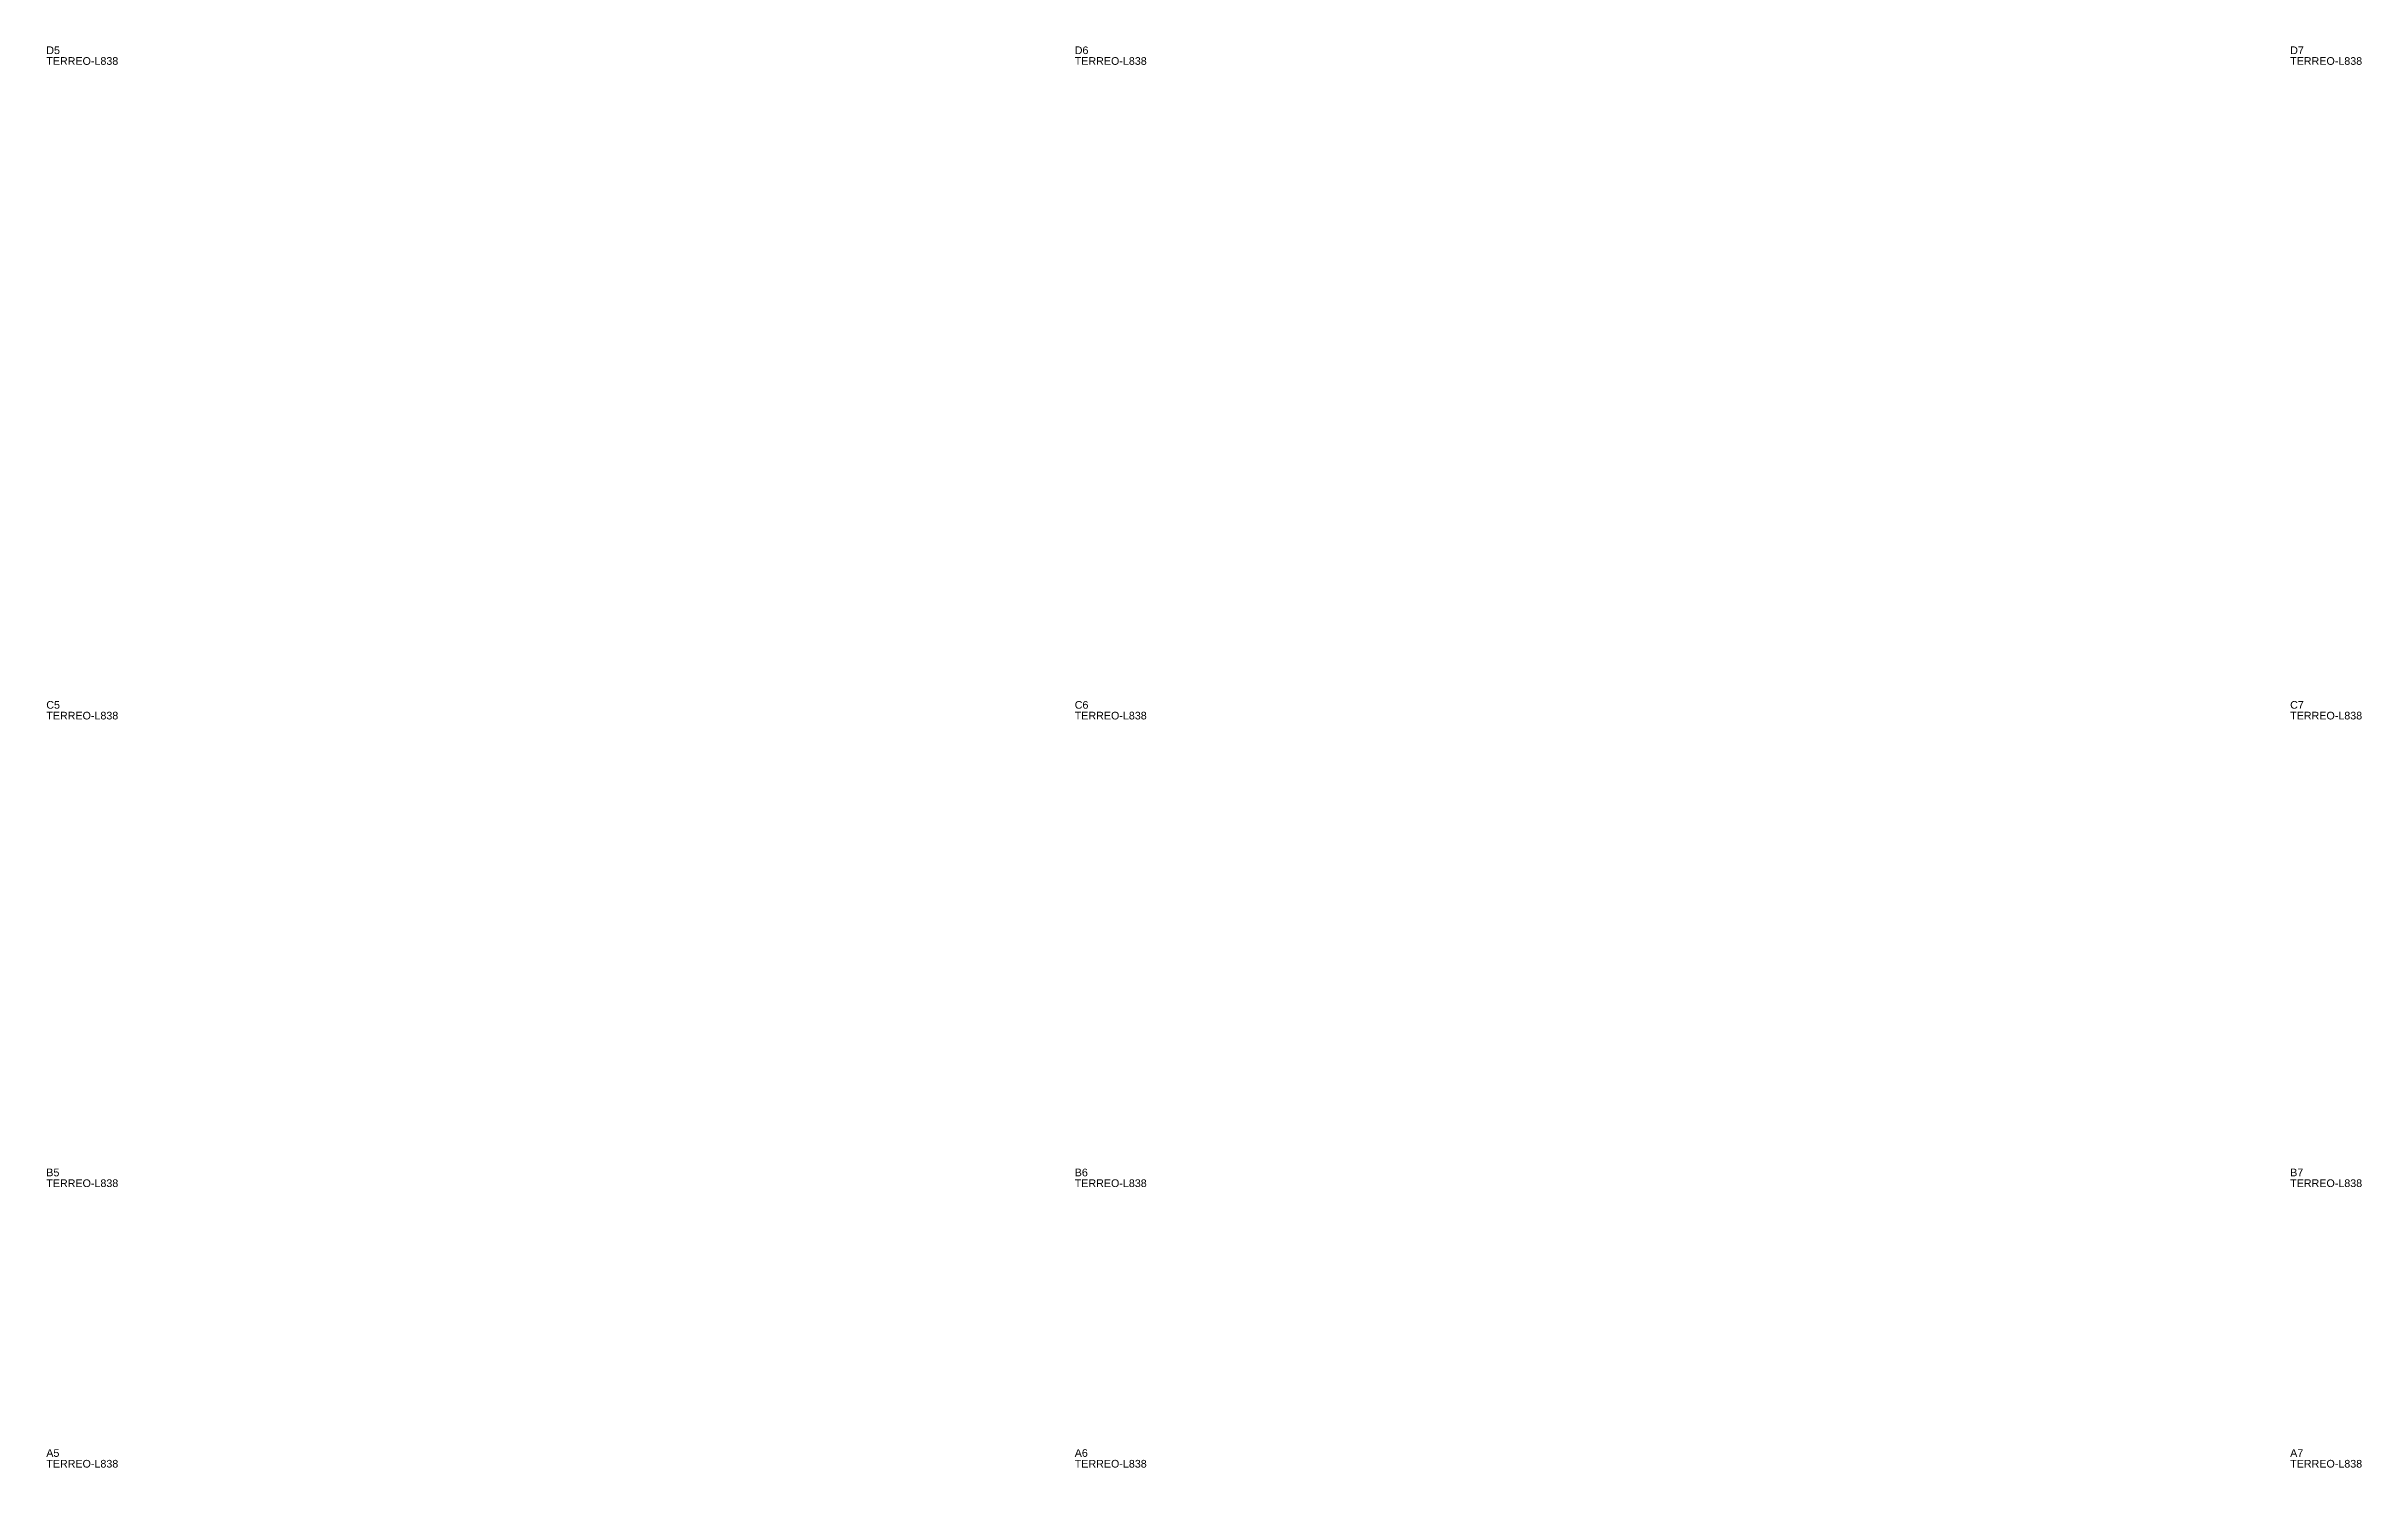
# Model space of a CAD drawing. Header units: metres. Extents: x 222 to 3258, y -336 to 688.
# Drawn here: x 1747 to 3258, y -239 to 688 of the extents above; entities that cross this region are included whole.
import ezdxf

# ---------------------------------------------------------------- set-up
doc = ezdxf.new("R2010")
doc.units = ezdxf.units.M
doc.layers.add('3', color=3, linetype='CONTINUOUS')
doc.layers.add('AUX00', color=7, linetype='CONTINUOUS')
doc.styles.add('STR_STANDARD', font='arial.ttf')

msp = doc.modelspace()

# ---------------------------------------------------------------- texts
at = {"layer": '3', "style": 'STR_STANDARD'}
for s, p in [('D5', (1747.2, 683.21)), ('D5', (1747.2, 683.21)), ('D6', (2418.2, 683.21)), ('D6', (2418.2, 683.21)), ('D7', (3211.2, 683.21)), ('D7', (3211.2, 683.21)), ('C5', (1747.2, 256.21)), ('C5', (1747.2, 256.21)), ('C6', (2418.2, 256.21)), ('C6', (2418.2, 256.21)), ('C7', (3211.2, 256.21)), ('C7', (3211.2, 256.21)), ('B5', (1747.2, -48.79)), ('B5', (1747.2, -48.79)), ('B6', (2418.2, -48.79)), ('B6', (2418.2, -48.79)), ('B7', (3211.2, -48.79)), ('B7', (3211.2, -48.79)), ('A5', (1747.2, -231.79)), ('A5', (1747.2, -231.79)), ('A6', (2418.2, -231.79)), ('A6', (2418.2, -231.79)), ('A7', (3211.2, -231.79)), ('A7', (3211.2, -231.79))]:
    msp.add_text(s, height=5, dxfattribs=at).set_placement(p)
at = {"layer": 'AUX00', "style": 'STR_STANDARD'}
for p in [(1747.2, 676.21), (1747.2, 676.21), (2418.2, 676.21), (2418.2, 676.21), (3211.2, 676.21), (3211.2, 676.21), (1747.2, 249.21), (1747.2, 249.21), (2418.2, 249.21), (2418.2, 249.21), (3211.2, 249.21), (3211.2, 249.21), (1747.2, -55.79), (1747.2, -55.79), (2418.2, -55.79), (2418.2, -55.79), (3211.2, -55.79), (3211.2, -55.79), (1747.2, -238.79), (1747.2, -238.79), (2418.2, -238.79), (2418.2, -238.79), (3211.2, -238.79), (3211.2, -238.79)]:
    msp.add_text('TERREO-L838', height=5, dxfattribs=at).set_placement(p)

doc.saveas('drawing.dxf')
